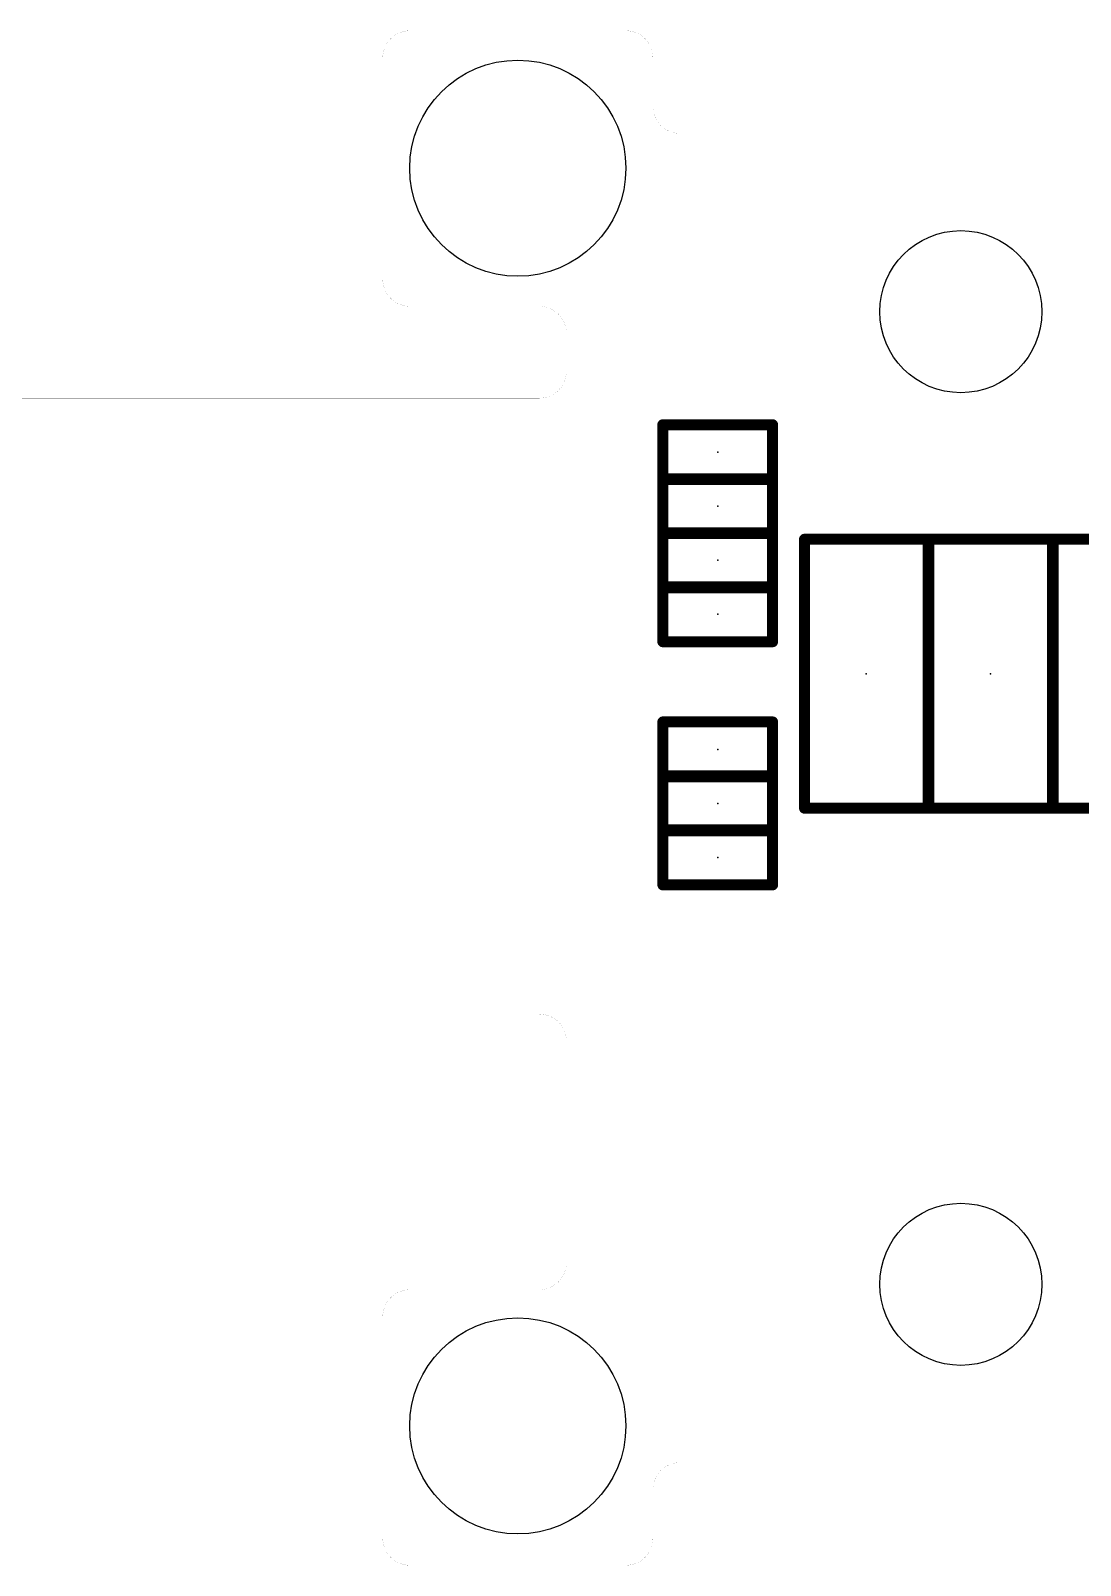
# Model space of a CAD drawing. Extents: x 0 to 169, y 0 to 191.
# Drawn here: x 112.68 to 132.11, y 159 to 187.4 of the extents above; entities that cross this region are included whole.
import ezdxf

# ---------------------------------------------------------------- set-up
doc = ezdxf.new("R2010")
doc.units = 0
for name, color, linetype in [('20', 7, 'CONTINUOUS'), ('21', 253, 'CONTINUOUS'), ('23', 7, 'CONTINUOUS')]:
    doc.layers.add(name, color=color, linetype=linetype)

msp = doc.modelspace()

# ---------------------------------------------------------------- linework, layer by layer
at = {"layer": '20'}
for points, const_width in [([(119.7, 187.4, 0.4142), (119.2, 186.9)], 0.001), ([(119.7, 187.4002, 1), (119.7, 187.3998)], 0.0005), ([(119.7, 187.3998, 1), (119.7, 187.4002)], 0.0005), ([(124.2, 186.9, 0.4142), (123.7, 187.4)], 0.001), ([(123.7, 187.4002, 1), (123.7, 187.3998)], 0.0005), ([(123.7, 187.3998, 1), (123.7, 187.4002)], 0.0005), ([(119.2002, 186.9, 1), (119.1998, 186.9)], 0.0005), ([(119.1998, 186.9, 1), (119.2002, 186.9)], 0.0005), ([(124.2002, 186.9, 1), (124.1998, 186.9)], 0.0005), ([(124.1998, 186.9, 1), (124.2002, 186.9)], 0.0005), ([(124.2, 186, 0.4142), (124.7, 185.5)], 0.001), ([(124.2002, 186, 1), (124.1998, 186)], 0.0005), ([(124.1998, 186, 1), (124.2002, 186)], 0.0005), ([(124.7, 185.5002, 1), (124.7, 185.4998)], 0.0005), ([(124.7, 185.4998, 1), (124.7, 185.5002)], 0.0005), ([(119.2, 182.8, 0.4142), (119.7, 182.3)], 0.001), ([(119.2002, 182.8, 1), (119.1998, 182.8)], 0.0005), ([(119.1998, 182.8, 1), (119.2002, 182.8)], 0.0005), ([(119.7, 182.3003, 1), (119.7, 182.2998)], 0.0005), ([(119.7, 182.2998, 1), (119.7, 182.3003)], 0.0005), ([(122.6, 181.8, 0.4142), (122.1, 182.3)], 0.001), ([(122.1, 182.3003, 1), (122.1, 182.2998)], 0.0005), ([(122.1, 182.2998, 1), (122.1, 182.3003)], 0.0005), ([(122.6003, 181.8, 1), (122.5998, 181.8)], 0.0005), ([(122.5998, 181.8, 1), (122.6003, 181.8)], 0.0005), ([(122.1, 180.6, 0.4142), (122.6, 181.1)], 0.001), ([(122.6003, 181.1, 1), (122.5998, 181.1)], 0.0005), ([(122.5998, 181.1, 1), (122.6003, 181.1)], 0.0005), ([(122.1, 180.6003, 1), (122.1, 180.5998)], 0.0005), ([(122.1, 180.5998, 1), (122.1, 180.6003)], 0.0005), ([(122.6, 168.7, 0.4142), (122.1, 169.2)], 0.001), ([(122.1, 169.2003, 1), (122.1, 169.1998)], 0.0005), ([(122.1, 169.1998, 1), (122.1, 169.2003)], 0.0005), ([(122.6003, 168.7, 1), (122.5998, 168.7)], 0.0005), ([(122.5998, 168.7, 1), (122.6003, 168.7)], 0.0005), ([(122.1, 164.1, 0.4142), (122.6, 164.6)], 0.001), ([(122.6003, 164.6, 1), (122.5998, 164.6)], 0.0005), ([(122.5998, 164.6, 1), (122.6003, 164.6)], 0.0005), ([(119.7, 164.1, 0.4142), (119.2, 163.6)], 0.001), ([(119.7, 164.1002, 1), (119.7, 164.0998)], 0.0005), ([(119.7, 164.0998, 1), (119.7, 164.1002)], 0.0005), ([(122.1, 164.1002, 1), (122.1, 164.0998)], 0.0005), ([(122.1, 164.0998, 1), (122.1, 164.1002)], 0.0005), ([(119.2002, 163.6, 1), (119.1998, 163.6)], 0.0005), ([(119.1998, 163.6, 1), (119.2002, 163.6)], 0.0005), ([(124.7, 160.9, 0.4142), (124.2, 160.4)], 0.001), ([(124.7, 160.9002, 1), (124.7, 160.8998)], 0.0005), ([(124.7, 160.8998, 1), (124.7, 160.9002)], 0.0005), ([(124.2002, 160.4, 1), (124.1998, 160.4)], 0.0005), ([(124.1998, 160.4, 1), (124.2002, 160.4)], 0.0005), ([(119.2, 159.5, 0.4142), (119.7, 159)], 0.001), ([(119.2002, 159.5, 1), (119.1998, 159.5)], 0.0005), ([(119.1998, 159.5, 1), (119.2002, 159.5)], 0.0005), ([(123.7, 159, 0.4142), (124.2, 159.5)], 0.001), ([(124.2002, 159.5, 1), (124.1998, 159.5)], 0.0005), ([(124.1998, 159.5, 1), (124.2002, 159.5)], 0.0005), ([(119.7, 159.0002, 1), (119.7, 158.9998)], 0.0005), ([(119.7, 158.9998, 1), (119.7, 159.0002)], 0.0005), ([(123.7, 159.0002, 1), (123.7, 158.9998)], 0.0005), ([(123.7, 158.9998, 1), (123.7, 159.0002)], 0.0005)]:
    msp.add_lwpolyline(points, format="xyb", dxfattribs=dict(at, const_width=const_width))
at = {"layer": '20', "const_width": 0.001}
for points in [[(123.7, 187.4), (119.7, 187.4)], [(119.2, 182.8), (119.2, 186.9)], [(124.2, 186), (124.2, 186.9)], [(138.7, 185.5), (124.7, 185.5)], [(122.1, 182.3), (119.7, 182.3)], [(122.6, 181.1), (122.6, 181.8)], [(122.1, 180.6), (98.85, 180.6)], [(98.85, 169.2), (122.1, 169.2)], [(122.6, 168.7), (122.6, 164.6)], [(122.1, 164.1), (119.7, 164.1)], [(119.2, 163.6), (119.2, 159.5)], [(138.7, 160.9), (124.7, 160.9)], [(124.2, 160.4), (124.2, 159.5)], [(123.7, 159), (119.7, 159)]]:
    msp.add_lwpolyline(points, dxfattribs=at)
at = {"layer": '20'}
for centre, radius in [((121.7, 184.856), 2), ((129.9, 182.2), 1.5), ((129.9, 164.2), 1.5), ((121.7, 161.58), 2)]:
    msp.add_circle(centre, radius, dxfattribs=at)
at = {"layer": '21', "const_width": 0.2032}
for points in [[(124.384, 179.092), (124.384, 180.108)], [(124.384, 180.108), (126.416, 180.108)], [(126.416, 180.108), (126.416, 179.092)], [(124.384, 178.092), (124.384, 179.108)], [(124.384, 179.108), (126.416, 179.108)], [(126.416, 179.092), (124.384, 179.092)], [(126.416, 179.108), (126.416, 178.092)], [(124.384, 177.092), (124.384, 178.108)], [(124.384, 178.108), (126.416, 178.108)], [(126.416, 178.092), (124.384, 178.092)], [(126.416, 178.108), (126.416, 177.092)], [(127.007, 173.0108), (127.007, 177.9892)], [(127.007, 177.9892), (129.293, 177.9892)], [(129.293, 177.9892), (129.293, 173.0108)], [(129.307, 173.0108), (129.307, 177.9892)], [(129.307, 177.9892), (131.593, 177.9892)], [(131.593, 177.9892), (131.593, 173.0108)], [(131.607, 173.0108), (131.607, 177.9892)], [(131.607, 177.9892), (133.893, 177.9892)], [(124.384, 176.092), (124.384, 177.108)], [(124.384, 177.108), (126.416, 177.108)], [(126.416, 177.092), (124.384, 177.092)], [(126.416, 177.108), (126.416, 176.092)], [(126.416, 176.092), (124.384, 176.092)], [(124.384, 173.592), (124.384, 174.608)], [(124.384, 174.608), (126.416, 174.608)], [(126.416, 174.608), (126.416, 173.592)], [(124.384, 172.592), (124.384, 173.608)], [(124.384, 173.608), (126.416, 173.608)], [(126.416, 173.592), (124.384, 173.592)], [(126.416, 173.608), (126.416, 172.592)], [(129.293, 173.0108), (127.007, 173.0108)], [(131.593, 173.0108), (129.307, 173.0108)], [(133.893, 173.0108), (131.607, 173.0108)], [(124.384, 171.592), (124.384, 172.608)], [(124.384, 172.608), (126.416, 172.608)], [(126.416, 172.592), (124.384, 172.592)], [(126.416, 172.608), (126.416, 171.592)], [(126.416, 171.592), (124.384, 171.592)]]:
    msp.add_lwpolyline(points, dxfattribs=at)
at = {"layer": '21', "const_width": 0.1016}
for points in [[(124.4348, 180.108, 1), (124.3332, 180.108)], [(124.384, 180.1588, 1), (124.384, 180.0572)], [(126.4668, 180.108, 1), (126.3652, 180.108)], [(126.416, 180.0572, 1), (126.416, 180.1588)], [(124.4348, 179.108, 1), (124.3332, 179.108)], [(124.384, 179.1588, 1), (124.384, 179.0572)], [(124.384, 179.1428, 1), (124.384, 179.0412)], [(124.3332, 179.092, 1), (124.4348, 179.092)], [(126.4668, 179.108, 1), (126.3652, 179.108)], [(126.3652, 179.092, 1), (126.4668, 179.092)], [(126.416, 179.0572, 1), (126.416, 179.1588)], [(126.416, 179.0412, 1), (126.416, 179.1428)], [(124.4348, 178.108, 1), (124.3332, 178.108)], [(124.384, 178.1588, 1), (124.384, 178.0572)], [(124.384, 178.1428, 1), (124.384, 178.0412)], [(124.3332, 178.092, 1), (124.4348, 178.092)], [(126.4668, 178.108, 1), (126.3652, 178.108)], [(126.3652, 178.092, 1), (126.4668, 178.092)], [(126.416, 178.0572, 1), (126.416, 178.1588)], [(126.416, 178.0412, 1), (126.416, 178.1428)], [(127.0578, 177.9892, 1), (126.9562, 177.9892)], [(127.007, 178.04, 1), (127.007, 177.9384)], [(129.3438, 177.9892, 1), (129.2422, 177.9892)], [(129.3578, 177.9892, 1), (129.2562, 177.9892)], [(129.307, 178.04, 1), (129.307, 177.9384)], [(129.293, 177.9384, 1), (129.293, 178.04)], [(131.6438, 177.9892, 1), (131.5422, 177.9892)], [(131.6578, 177.9892, 1), (131.5562, 177.9892)], [(131.607, 178.04, 1), (131.607, 177.9384)], [(131.593, 177.9384, 1), (131.593, 178.04)], [(124.4348, 177.108, 1), (124.3332, 177.108)], [(124.384, 177.1588, 1), (124.384, 177.0572)], [(124.384, 177.1428, 1), (124.384, 177.0412)], [(124.3332, 177.092, 1), (124.4348, 177.092)], [(126.4668, 177.108, 1), (126.3652, 177.108)], [(126.3652, 177.092, 1), (126.4668, 177.092)], [(126.416, 177.0572, 1), (126.416, 177.1588)], [(126.416, 177.0412, 1), (126.416, 177.1428)], [(124.384, 176.1428, 1), (124.384, 176.0412)], [(124.3332, 176.092, 1), (124.4348, 176.092)], [(126.3652, 176.092, 1), (126.4668, 176.092)], [(126.416, 176.0412, 1), (126.416, 176.1428)], [(124.4348, 174.608, 1), (124.3332, 174.608)], [(124.384, 174.6588, 1), (124.384, 174.5572)], [(126.4668, 174.608, 1), (126.3652, 174.608)], [(126.416, 174.5572, 1), (126.416, 174.6588)], [(124.4348, 173.608, 1), (124.3332, 173.608)], [(124.384, 173.6588, 1), (124.384, 173.5572)], [(124.384, 173.6428, 1), (124.384, 173.5412)], [(124.3332, 173.592, 1), (124.4348, 173.592)], [(126.4668, 173.608, 1), (126.3652, 173.608)], [(126.3652, 173.592, 1), (126.4668, 173.592)], [(126.416, 173.5572, 1), (126.416, 173.6588)], [(126.416, 173.5412, 1), (126.416, 173.6428)], [(127.007, 173.0616, 1), (127.007, 172.96)], [(126.9562, 173.0108, 1), (127.0578, 173.0108)], [(129.2422, 173.0108, 1), (129.3438, 173.0108)], [(129.307, 173.0616, 1), (129.307, 172.96)], [(129.2562, 173.0108, 1), (129.3578, 173.0108)], [(129.293, 172.96, 1), (129.293, 173.0616)], [(131.5422, 173.0108, 1), (131.6438, 173.0108)], [(131.607, 173.0616, 1), (131.607, 172.96)], [(131.5562, 173.0108, 1), (131.6578, 173.0108)], [(131.593, 172.96, 1), (131.593, 173.0616)], [(124.4348, 172.608, 1), (124.3332, 172.608)], [(124.384, 172.6588, 1), (124.384, 172.5572)], [(124.384, 172.6428, 1), (124.384, 172.5412)], [(126.4668, 172.608, 1), (126.3652, 172.608)], [(126.416, 172.5572, 1), (126.416, 172.6588)], [(126.416, 172.5412, 1), (126.416, 172.6428)], [(124.3332, 172.592, 1), (124.4348, 172.592)], [(126.3652, 172.592, 1), (126.4668, 172.592)], [(124.384, 171.6428, 1), (124.384, 171.5412)], [(124.3332, 171.592, 1), (124.4348, 171.592)], [(126.3652, 171.592, 1), (126.4668, 171.592)], [(126.416, 171.5412, 1), (126.416, 171.6428)]]:
    msp.add_lwpolyline(points, format="xyb", dxfattribs=at)
at = {"layer": '23'}
for p in [(125.4, 179.6), (125.4, 178.6), (125.4, 177.6), (125.4, 176.6), (128.15, 175.5), (130.45, 175.5), (125.4, 174.1), (125.4, 173.1), (125.4, 172.1)]:
    msp.add_point(p, dxfattribs=at)

doc.saveas('drawing.dxf')
